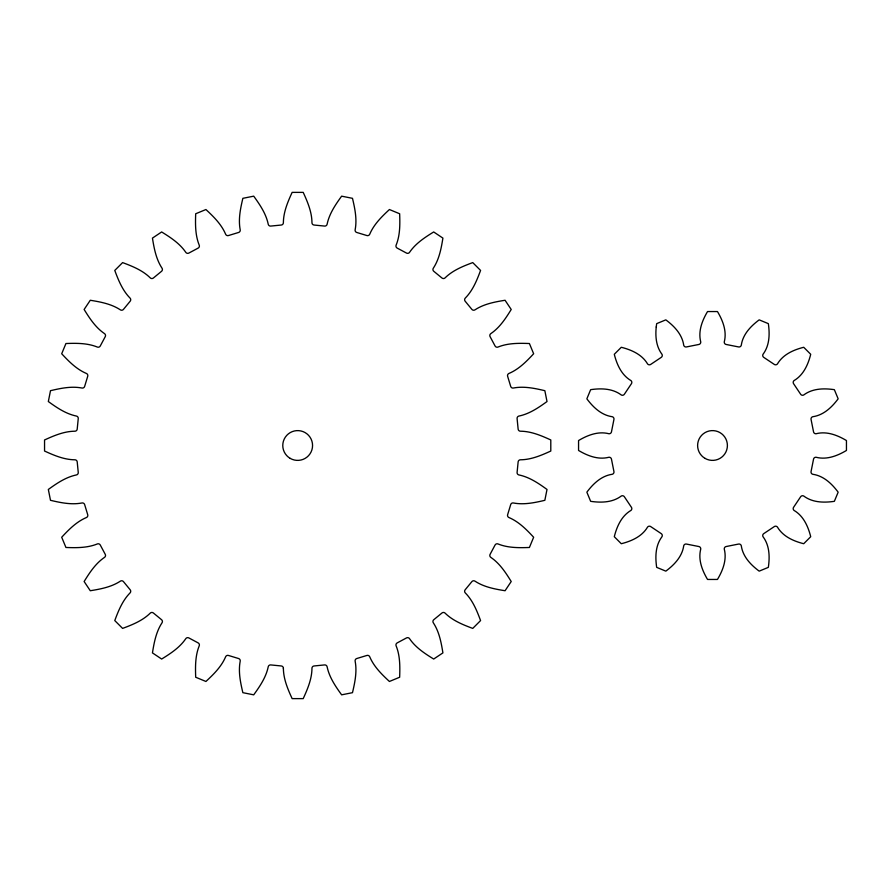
<?xml version="1.0" encoding="UTF-8"?>
<svg xmlns="http://www.w3.org/2000/svg" width="891" height="891" viewBox="0 0 891 891"><rect width="100%" height="100%" fill="white"/><g stroke="black" fill="none" stroke-linecap="round" stroke-linejoin="round"><path stroke-width="1.34" d="M283.383 668.439C283.494 679.053 287.782 689.122 292.137 698.622L303.207 698.622C307.562 689.122 311.85 679.053 311.961 668.439A2.339 2.339 0 0 1 314.144 665.956L324.524 664.931A2.339 2.339 0 0 1 327.153 666.947C329.336 677.327 335.495 686.371 341.632 694.835L352.48 692.675C354.896 682.506 357.135 671.803 355.175 661.367A2.339 2.339 0 0 1 356.834 658.505L366.825 655.475A2.339 2.339 0 0 1 369.787 656.934C373.953 666.702 381.76 674.364 389.423 681.47L399.647 677.238C400.037 666.791 400.148 655.854 396.183 645.997A2.339 2.339 0 0 1 397.252 642.868L406.452 637.956A2.339 2.339 0 0 1 409.648 638.802C415.64 647.568 424.795 653.56 433.694 659.039L442.905 652.891C441.245 642.567 439.218 631.819 433.405 622.932A2.339 2.339 0 0 1 433.85 619.657L441.914 613.03A2.339 2.339 0 0 1 445.21 613.242C452.795 620.671 462.941 624.758 472.742 628.4L480.572 620.57C476.93 610.769 472.843 600.623 465.414 593.038A2.339 2.339 0 0 1 465.202 589.742L471.829 581.678A2.339 2.339 0 0 1 475.103 581.233C483.991 587.046 494.739 589.074 505.063 590.733L511.211 581.522C505.732 572.623 499.74 563.468 490.974 557.476A2.339 2.339 0 0 1 490.128 554.28L495.04 545.08A2.339 2.339 0 0 1 498.169 544.011C508.026 547.976 518.963 547.865 529.41 547.475L533.642 537.251C526.536 529.588 518.874 521.781 509.106 517.615A2.339 2.339 0 0 1 507.647 514.653L510.677 504.662A2.339 2.339 0 0 1 513.539 503.003C523.975 504.963 534.678 502.724 544.846 500.308L547.007 489.46C538.543 483.323 529.499 477.164 519.119 474.981A2.339 2.339 0 0 1 517.103 472.353L518.128 461.972A2.339 2.339 0 0 1 520.611 459.789C531.225 459.678 541.294 455.39 550.794 451.035L550.794 439.965C541.294 435.61 531.225 431.322 520.611 431.211A2.339 2.339 0 0 1 518.128 429.028L517.103 418.647A2.339 2.339 0 0 1 519.119 416.019C529.499 413.836 538.543 407.677 547.007 401.54L544.846 390.692C534.678 388.276 523.975 386.037 513.539 387.997A2.339 2.339 0 0 1 510.677 386.338L507.647 376.347A2.339 2.339 0 0 1 509.106 373.385C518.874 369.219 526.536 361.412 533.642 353.749L529.41 343.525C518.963 343.135 508.026 343.024 498.169 346.989A2.339 2.339 0 0 1 495.04 345.92L490.128 336.72A2.339 2.339 0 0 1 490.974 333.524C499.74 327.532 505.732 318.377 511.211 309.478L505.063 300.267C494.739 301.926 483.991 303.954 475.103 309.767A2.339 2.339 0 0 1 471.829 309.322L465.202 301.258A2.339 2.339 0 0 1 465.414 297.962C472.843 290.377 476.93 280.231 480.572 270.43L472.742 262.6C462.941 266.242 452.795 270.329 445.21 277.758A2.339 2.339 0 0 1 441.914 277.97L433.85 271.343A2.339 2.339 0 0 1 433.405 268.068C439.218 259.181 441.245 248.433 442.905 238.109L433.694 231.961C424.795 237.44 415.64 243.432 409.648 252.198A2.339 2.339 0 0 1 406.452 253.044L397.252 248.132A2.339 2.339 0 0 1 396.183 245.003C400.148 235.146 400.037 224.209 399.647 213.762L389.423 209.53C381.76 216.636 373.953 224.298 369.787 234.066A2.339 2.339 0 0 1 366.825 235.525L356.834 232.495A2.339 2.339 0 0 1 355.175 229.633C357.135 219.197 354.896 208.494 352.48 198.325L341.632 196.165C335.495 204.629 329.336 213.673 327.153 224.053A2.339 2.339 0 0 1 324.524 226.069L314.144 225.044A2.339 2.339 0 0 1 311.961 222.561C311.85 211.947 307.562 201.878 303.207 192.378L292.137 192.378C287.782 201.878 283.494 211.947 283.383 222.561A2.339 2.339 0 0 1 281.2 225.044L270.819 226.069A2.339 2.339 0 0 1 268.191 224.053C266.008 213.673 259.849 204.629 253.712 196.165L242.864 198.325C240.447 208.494 238.209 219.197 240.169 229.633A2.339 2.339 0 0 1 238.51 232.495L228.519 235.525A2.339 2.339 0 0 1 225.557 234.066C221.391 224.298 213.584 216.636 205.921 209.53L195.697 213.762C195.307 224.209 195.196 235.146 199.161 245.003A2.339 2.339 0 0 1 198.092 248.132L188.892 253.044A2.339 2.339 0 0 1 185.696 252.198C179.704 243.432 170.549 237.44 161.65 231.961L152.45 238.109C154.098 248.433 156.137 259.181 161.939 268.068A2.339 2.339 0 0 1 161.494 271.343L153.43 277.97A2.339 2.339 0 0 1 150.134 277.758C142.549 270.329 132.403 266.242 122.602 262.6L114.772 270.43C118.414 280.231 122.501 290.377 129.93 297.962A2.339 2.339 0 0 1 130.142 301.258L123.515 309.322A2.339 2.339 0 0 1 120.24 309.767C111.353 303.954 100.605 301.926 90.281 300.267L84.133 309.478C89.612 318.377 95.604 327.532 104.37 333.524A2.339 2.339 0 0 1 105.216 336.72L100.304 345.92A2.339 2.339 0 0 1 97.175 346.989C87.318 343.024 76.381 343.135 65.934 343.525L61.702 353.749C68.807 361.412 76.47 369.219 86.238 373.385A2.339 2.339 0 0 1 87.697 376.347L84.667 386.338A2.339 2.339 0 0 1 81.805 387.997C71.369 386.037 60.666 388.276 50.497 390.692L48.337 401.54C56.801 407.677 65.845 413.836 76.225 416.019A2.339 2.339 0 0 1 78.241 418.647L77.216 429.028A2.339 2.339 0 0 1 74.733 431.211C64.119 431.322 54.05 435.61 44.55 439.965L44.55 451.035C54.05 455.39 64.119 459.678 74.733 459.789A2.339 2.339 0 0 1 77.216 461.972L78.241 472.353A2.339 2.339 0 0 1 76.225 474.981C65.845 477.164 56.801 483.323 48.337 489.46L50.497 500.308C60.666 502.724 71.369 504.963 81.805 503.003A2.339 2.339 0 0 1 84.667 504.662L87.697 514.653A2.339 2.339 0 0 1 86.238 517.615C76.47 521.781 68.807 529.588 61.702 537.251L65.934 547.475C76.381 547.865 87.318 547.976 97.175 544.011A2.339 2.339 0 0 1 100.304 545.08L105.216 554.28A2.339 2.339 0 0 1 104.37 557.476C95.604 563.468 89.612 572.623 84.133 581.522L90.281 590.733C100.605 589.074 111.353 587.046 120.24 581.233A2.339 2.339 0 0 1 123.515 581.678L130.142 589.742A2.339 2.339 0 0 1 129.93 593.038C122.501 600.623 118.414 610.769 114.772 620.57L122.602 628.4C132.403 624.758 142.549 620.671 150.134 613.242A2.339 2.339 0 0 1 153.43 613.03L161.494 619.657A2.339 2.339 0 0 1 161.939 622.932C156.137 631.819 154.098 642.567 152.45 652.891L161.65 659.039C170.549 653.56 179.704 647.568 185.696 638.802A2.339 2.339 0 0 1 188.892 637.956L198.092 642.868A2.339 2.339 0 0 1 199.161 645.997C195.196 655.854 195.307 666.791 195.697 677.238L205.921 681.47C213.584 674.364 221.391 666.702 225.557 656.934A2.339 2.339 0 0 1 228.519 655.475L238.51 658.505A2.339 2.339 0 0 1 240.169 661.367C238.209 671.803 240.447 682.506 242.864 692.675L253.712 694.835C259.849 686.371 266.008 677.327 268.191 666.947A2.339 2.339 0 0 1 270.819 664.931L281.2 665.956A2.339 2.339 0 0 1 283.383 668.439M656.233 326.986C655.253 336.419 656.088 346.454 661.991 354.306A2.339 2.339 0 0 1 661.077 357.48L650.864 364.308A2.339 2.339 0 0 1 647.579 363.94C641.988 354.451 631.507 349.873 621.294 347.278L614.289 354.295C616.873 364.497 621.45 374.988 630.939 380.568A2.339 2.339 0 0 1 631.318 383.854L624.48 394.078A2.339 2.339 0 0 1 621.305 394.991C612.518 388.365 601.08 388.153 590.655 389.668L586.857 398.823C593.161 407.265 601.403 415.195 612.306 416.732A2.339 2.339 0 0 1 613.899 419.616L611.504 431.678A2.339 2.339 0 0 1 608.921 433.739C598.262 430.977 587.615 435.153 578.56 440.544L578.56 450.456C587.615 455.847 598.262 460.023 608.921 457.261A2.339 2.339 0 0 1 611.504 459.322L613.899 471.384A2.339 2.339 0 0 1 612.306 474.268C601.403 475.805 593.161 483.735 586.857 492.177L590.655 501.332C601.08 502.847 612.518 502.635 621.305 496.009A2.339 2.339 0 0 1 624.48 496.922L631.318 507.146A2.339 2.339 0 0 1 630.939 510.432C621.45 516.012 616.873 526.503 614.289 536.705L621.294 543.722C631.507 541.127 641.988 536.549 647.579 527.06A2.339 2.339 0 0 1 650.864 526.692L661.077 533.52A2.339 2.339 0 0 1 661.991 536.694C655.364 545.492 655.152 556.931 656.667 567.355L665.822 571.142C674.264 564.849 682.205 556.608 683.731 545.704A2.339 2.339 0 0 1 686.627 544.1L698.678 546.495A2.339 2.339 0 0 1 700.738 549.09C697.987 559.737 702.164 570.396 707.543 579.451L717.455 579.451C722.846 570.396 727.023 559.737 724.272 549.09A2.339 2.339 0 0 1 726.332 546.495L738.383 544.1A2.339 2.339 0 0 1 741.279 545.704C742.804 556.608 750.745 564.849 759.188 571.142L768.343 567.355C769.857 556.931 769.635 545.492 763.008 536.694A2.339 2.339 0 0 1 763.921 533.52L774.145 526.692A2.339 2.339 0 0 1 777.431 527.06C783.022 536.549 793.502 541.127 803.715 543.722L810.721 536.705C808.137 526.503 803.548 516.012 794.07 510.432A2.339 2.339 0 0 1 793.692 507.146L800.53 496.922A2.339 2.339 0 0 1 803.704 496.009C812.492 502.635 823.93 502.847 834.355 501.332L838.153 492.177C831.849 483.735 823.607 475.805 812.703 474.268A2.339 2.339 0 0 1 811.1 471.384L813.505 459.322A2.339 2.339 0 0 1 816.089 457.261C826.748 460.023 837.395 455.847 846.45 450.456L846.45 440.544C837.395 435.153 826.748 430.977 816.089 433.739A2.339 2.339 0 0 1 813.505 431.678L811.1 419.616A2.339 2.339 0 0 1 812.703 416.732C823.607 415.195 831.849 407.265 838.153 398.823L834.355 389.668C823.93 388.153 812.492 388.365 803.704 394.991A2.339 2.339 0 0 1 800.53 394.078L793.692 383.854A2.339 2.339 0 0 1 794.07 380.568C803.548 374.988 808.137 364.497 810.721 354.295L803.715 347.278C793.502 349.873 783.022 354.451 777.431 363.94A2.339 2.339 0 0 1 774.145 364.308L763.921 357.48A2.339 2.339 0 0 1 763.008 354.306C769.635 345.508 769.857 334.069 768.343 323.645L759.188 319.858C750.745 326.151 742.804 334.392 741.279 345.296A2.339 2.339 0 0 1 738.383 346.9L726.332 344.505A2.339 2.339 0 0 1 724.272 341.91C727.023 331.263 722.846 320.604 717.455 311.549L707.543 311.549C702.164 320.604 697.987 331.263 700.738 341.91A2.339 2.339 0 0 1 698.678 344.505L686.627 346.9A2.339 2.339 0 0 1 683.731 345.296C682.205 334.392 674.264 326.151 665.822 319.858L656.667 323.645L656.233 326.986M705.059 458.397A14.891 14.891 0 0 0 727.401 445.5A14.891 14.891 0 0 0 705.059 432.603A14.891 14.891 0 0 0 705.059 458.397M290.221 458.397A14.891 14.891 0 0 0 312.563 445.5A14.891 14.891 0 0 0 290.221 432.603A14.891 14.891 0 0 0 290.221 458.397"/></g></svg>
